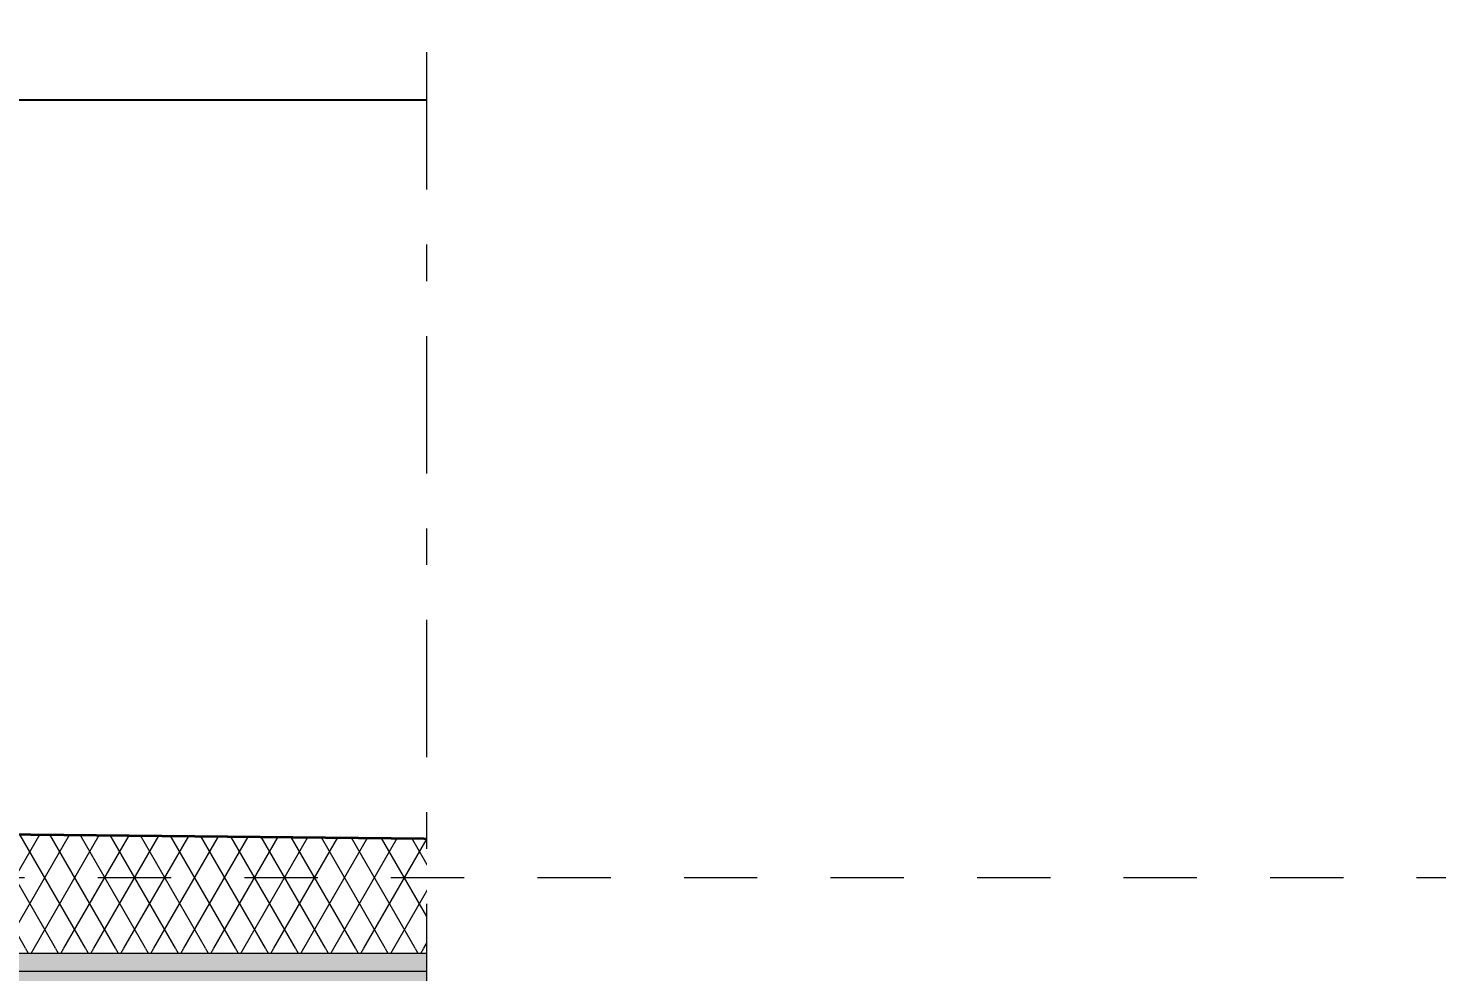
# Model space of a CAD drawing. Header units: millimetres. Extents: x -46868 to 156519, y -87156 to 18123.
# Drawn here: x 140521 to 143234, y -70688 to -68869 of the extents above; entities that cross this region are included whole.
import ezdxf
from ezdxf.enums import TextEntityAlignment as Align

# ---------------------------------------------------------------- set-up
doc = ezdxf.new("R2010")
doc.units = ezdxf.units.MM
doc.header["$MEASUREMENT"] = 0
for name, pattern in [('Dashed', [2822.222233, 1411.111116, -1411.111116]), ('Double Dashed', [546.805537, 264.583325, -105.833328, 70.555556, -105.833328]), ('Hidden Line', [55, 45, -10]), ('Triple Dashed', [723.19442, 264.583325, -105.833328, 70.555556, -105.833328, 70.555556, -105.833328]), ('Wipeout_Contour', [1000, 0, -1000])]:
    doc.linetypes.add(name, pattern=pattern)
for name, color, linetype, lineweight, true_color in [('0_Pen_No__105', 7, 'Continuous', 15, 0xa6a6a6), ('A-20-M_Floor_Slab_Pen_No__107', 7, 'Continuous', 15, 0xa6a6a6), ('A-20-M_Roof_Pen_No__53', 7, 'Continuous', 35, 0x444444), ('A-95-P_Drawing_Pen_No__62', 7, 'Continuous', 20, 0xaaaaaa), ('New_A-15-MG_Structural_Grid_Phase_2_Pen_No__222', 7, 'Continuous', 13, 0x65af33), ('New_A-20-M_Roof_Pen_No__147', 7, 'Continuous', 0, 0x606060), ('New_A-20-M_Roof_Pen_No__149', 7, 'Continuous', 0, 0x2a2a2a), ('New_A-20-M_Roof_Pen_No__81', 7, 'Continuous', 20, 0x6a6a6a), ('New_A-60-M_Mechanical_Pen_No__29', 7, 'Continuous', 50, 0x2a2a2a), ('New_A-60-M_Mechanical_Pen_No__81', 7, 'Continuous', 20, 0x6a6a6a)]:
    doc.layers.add(name, color=color, linetype=linetype, lineweight=lineweight, true_color=true_color)
for name, color, linetype, lineweight in [('0_Pen_No__85', 8, 'Continuous', 20), ('2D Layer_Pen_No__101', 252, 'Continuous', 15), ('A-20-M_Floor_Slab_Pen_No__193', 7, 'Continuous', 18), ('A-20-M_Floor_Slab_Pen_No__195', 7, 'Continuous', 35), ('A-20-M_Floor_Slab_Pen_No__4', 7, 'Continuous', 20), ('A-20-M_Floor_Slab_Pen_No__87', 8, 'Continuous', 20), ('A-20-M_Roof_Pen_No__85', 8, 'Continuous', 20), ('A-35-M_FFE_Sanitary_Pen_No__22', 8, 'Continuous', 50), ('A-95-P_Drawing_Pen_No__1', 7, 'Continuous', 13), ('A-95-P_Drawing_Pen_No__2', 8, 'Continuous', 15), ('BEAM.IFC Import_Pen_No__4', 7, 'Continuous', 20), ('New_A-20-M_Roof_Pen_No__193', 7, 'Continuous', 18), ('New_A-20-M_Roof_Pen_No__195', 7, 'Continuous', 35), ('New_A-20-M_Roof_Pen_No__4', 7, 'Continuous', 20), ('New_A-20-M_Roof_Pen_No__85', 8, 'Continuous', 20), ('New_A-20-M_Roof_Pen_No__92', 8, 'Continuous', 13), ('New_A-95-D_1_20_Pen_No__1', 7, 'Continuous', 13)]:
    doc.layers.add(name, color=color, linetype=linetype, lineweight=lineweight)
for name, color, linetype in [('A-20-M_Floor_Slab', 7, 'Continuous'), ('A-20-M_Roof', 7, 'Continuous'), ('A-95-P_Drawing', 7, 'Continuous'), ('BEAM.IFC Import', 7, 'Continuous'), ('New_A-15-MG_Structural_Grid_Phase_2', 7, 'Continuous'), ('New_A-20-M_Roof', 7, 'Continuous'), ('New_A-60-M_Mechanical', 7, 'Continuous'), ('New_A-95-D_1_20', 7, 'Continuous')]:
    doc.layers.add(name, color=color, linetype=linetype)
doc.styles.add('GENERATED_STYLE_1', font='')
doc.styles.add('GENERATED_STYLE_2', font='')
doc.styles.get('GENERATED_STYLE_1').set_extended_font_data('Swis721 BT')
doc.styles.get('GENERATED_STYLE_2').set_extended_font_data('Arial')
doc.dimstyles.new('GENERATED_STYLE__5', dxfattribs={"dimtxt": 125, "dimasz": 47.5, "dimexe": 0.18, "dimexo": 50, "dimgap": 0.09, "dimtad": 1, "dimdec": 0, "dimzin": 0, "dimdsep": 46, "dimtxsty": 'GENERATED_STYLE_2', "dimblk": 'ARROWHEAD_2', "dimblk1": 'ARROWHEAD_2', "dimblk2": 'ARROWHEAD_2', "dimcen": 0.09, "dimclrd": 7, "dimclre": 7, "dimclrt": 7, "dimadec": 0, "dimazin": 0, "dimtfac": 1, "dimtdec": 4, "dimtmove": 0, "dimatfit": 3, "dimfxl": 1, "dimtolj": 1, "dimtzin": 0, "dimarcsym": 0})
doc.dimstyles.new('GENERATED_STYLE__8', dxfattribs={"dimtxt": 0.18, "dimasz": 182.4, "dimexe": 0.18, "dimexo": 0.0625, "dimgap": 0.09, "dimtad": 0, "dimtih": 1, "dimtoh": 1, "dimdec": 4, "dimzin": 0, "dimdsep": 46, "dimcen": 0.09, "dimadec": 0, "dimazin": 0, "dimtfac": 1, "dimtdec": 4, "dimtmove": 0, "dimatfit": 3, "dimldrblk": 'ARROWHEAD_5', "dimfxl": 1, "dimtolj": 1, "dimtzin": 0, "dimarcsym": 0})
pattern_1 = [(60, (84174.417, -82656.037), (-43.30127, 25), []), (120, (84174.417, -82656.037), (43.30127, 25), [])]

# ---------------------------------------------------------------- blocks, each defined once
blk = doc.blocks.new('Section Elem_54_1', base_point=(84174.4, -82656))
at = {"color": 254, "linetype": 'Wipeout_Contour', "lineweight": 0, "ltscale": 797217.191688}
blk.add_wipeout([(142875, -70652), (142875, -70652), (142875, -70956), (142875.1, -70956), (142875.1, -70652)], dxfattribs=at).dxf.layer = 'New_A-60-M_Mechanical'
at = {"color": 254, "linetype": 'Wipeout_Contour', "lineweight": 0, "ltscale": 961580.665797}
blk.add_wipeout([(142875, -78606.9), (142875, -70652), (142874.1, -70652), (142874.1, -69456.9), (142275, -69456.9), (142275, -78606.9)], dxfattribs=at).dxf.layer = 'New_A-60-M_Mechanical'
at = {"layer": 'New_A-60-M_Mechanical_Pen_No__81', "linetype": 'Continuous'}
h = blk.add_hatch(dxfattribs=at)
h.set_pattern_fill('Concrete_Block_0001', color=256, style=0, pattern_type=2)
h.set_pattern_definition([(45, (84174.42, -82656.04), (-45.96194, 45.96194), []), (135, (84174.42, -82656.04), (45.96194, 45.96194), [])])
h.paths.add_polyline_path([(142875, -78606.9), (142875, -70652), (142874.1, -70652), (142874.1, -69456.9), (142275, -69456.9), (142275, -78606.9)])
at = {"layer": 'New_A-60-M_Mechanical_Pen_No__29', "linetype": 'Continuous'}
for p, q in [((142275, -69456.9), (142275, -78606.9)), ((142874.1, -69456.9), (142275, -69456.9)), ((142874.1, -69456.9), (142874.1, -70652)), ((142875, -70652), (142874.1, -70652)), ((142875, -70652), (142875, -78606.9))]:
    blk.add_line(p, q, dxfattribs=at)
blk = doc.blocks.new('Section Elem_58_1', base_point=(84174.4, -82656))
at = {"layer": 'New_A-20-M_Roof_Pen_No__4', "linetype": 'Continuous'}
blk.add_line((142286, -70687), (137886.1, -70687), dxfattribs=at)
at = {"color": 254, "linetype": 'Wipeout_Contour', "lineweight": 0, "ltscale": 627580.618184}
blk.add_wipeout([(137886.1, -70642), (137886.1, -70652), (142286, -70652), (142286, -70642)], dxfattribs=at).dxf.layer = 'New_A-20-M_Roof'
at = {"color": 254, "linetype": 'Wipeout_Contour', "lineweight": 0, "ltscale": 637619.600352}
blk.add_wipeout([(142881.2, -70687), (142886.1, -70687), (142886.1, -70652), (142881.2, -70652)], dxfattribs=at).dxf.layer = 'New_A-20-M_Roof'
at = {"color": 254, "linetype": 'Wipeout_Contour', "lineweight": 0, "ltscale": 637932.725371}
blk.add_wipeout([(142970.8, -70687), (142971.2, -70687), (142971.2, -70652), (142970.8, -70652)], dxfattribs=at).dxf.layer = 'New_A-20-M_Roof'
at = {"layer": 'New_A-20-M_Roof_Pen_No__81', "linetype": 'Continuous', "lineweight": 0, "true_color": 0x353535}
blk.add_hatch(color=250, dxfattribs=at).paths.add_polyline_path([(137886.1, -70652), (137886.1, -70687), (142286, -70687), (142286, -70652)])
at = {"layer": 'New_A-20-M_Roof_Pen_No__85', "linetype": 'Continuous'}
h = blk.add_hatch(dxfattribs=at)
h.set_pattern_fill('Batt_Insulation_0001', color=256, style=0, pattern_type=2)
h.set_pattern_definition(pattern_1)
h.paths.add_polyline_path([(137886.1, -70642), (137886.1, -70652), (142286, -70652), (142286, -70642)])
at = {"layer": 'New_A-20-M_Roof_Pen_No__147', "linetype": 'Continuous'}
blk.add_line((142286, -70652), (142286, -70687), dxfattribs=at)
at = {"layer": 'New_A-20-M_Roof_Pen_No__149', "linetype": 'Continuous'}
blk.add_line((142286, -70652), (137886.1, -70652), dxfattribs=at)
at = {"layer": 'New_A-20-M_Roof_Pen_No__193', "linetype": 'Continuous'}
blk.add_line((142286, -70642), (142286, -70652), dxfattribs=at)
at = {"layer": 'New_A-20-M_Roof_Pen_No__4', "linetype": 'Continuous'}
blk.add_line((142970.8, -70687), (142886.1, -70687), dxfattribs=at)
at = {"layer": 'New_A-20-M_Roof_Pen_No__92', "linetype": 'Continuous'}
for p, q in [((142886.1, -70687), (142881.2, -70687)), ((142971.2, -70687), (142970.8, -70687))]:
    blk.add_line(p, q, dxfattribs=at)
at = {"color": 254, "linetype": 'Wipeout_Contour', "lineweight": 0, "ltscale": 637740.240317}
blk.add_wipeout([(142970.8, -70642), (142886.1, -70642), (142886.1, -70652), (142970.8, -70652)], dxfattribs=at).dxf.layer = 'New_A-20-M_Roof'
at = {"layer": 'New_A-20-M_Roof_Pen_No__81', "linetype": 'Continuous', "lineweight": 0, "true_color": 0x353535}
blk.add_hatch(color=250, dxfattribs=at).paths.add_polyline_path([(142886.1, -70652), (142886.1, -70687), (142970.8, -70687), (142970.8, -70652)])
at = {"layer": 'New_A-20-M_Roof_Pen_No__85', "linetype": 'Continuous'}
h = blk.add_hatch(dxfattribs=at)
h.set_pattern_fill('Batt_Insulation_0001', color=256, style=0, pattern_type=2)
h.set_pattern_definition(pattern_1)
h.paths.add_polyline_path([(142970.8, -70642), (142886.1, -70642), (142886.1, -70652), (142970.8, -70652)])
at = {"layer": 'New_A-20-M_Roof_Pen_No__147', "linetype": 'Continuous'}
for p, q in [((142886.1, -70652), (142886.1, -70687)), ((142970.8, -70652), (142970.8, -70687))]:
    blk.add_line(p, q, dxfattribs=at)
at = {"layer": 'New_A-20-M_Roof_Pen_No__149', "linetype": 'Continuous'}
blk.add_line((142970.8, -70652), (142886.1, -70652), dxfattribs=at)
at = {"layer": 'New_A-20-M_Roof_Pen_No__193', "linetype": 'Continuous'}
for p, q in [((142886.1, -70642), (142886.1, -70652)), ((142970.8, -70642), (142970.8, -70652))]:
    blk.add_line(p, q, dxfattribs=at)
at = {"layer": 'New_A-20-M_Roof_Pen_No__195', "linetype": 'Hidden Line'}
blk.add_line((142970.8, -70642), (142964.9, -70642), dxfattribs=at)
at = {"layer": 'New_A-20-M_Roof_Pen_No__92', "linetype": 'Continuous'}
blk.add_line((142971.2, -70652), (142971.2, -70687), dxfattribs=at)
blk = doc.blocks.new('Section Elem_64_1', base_point=(84174.4, -82656))
at = {"color": 254, "linetype": 'Wipeout_Contour', "lineweight": 0, "ltscale": 636800.331623}
blk.add_wipeout([(142964.9, -70642), (142964.9, -70552), (142417, -70552), (142417, -70642)], dxfattribs=at).dxf.layer = 'A-20-M_Roof'
at = {"layer": 'A-20-M_Roof_Pen_No__85', "linetype": 'Continuous'}
h = blk.add_hatch(dxfattribs=at)
h.set_pattern_fill('Batt_Insulation_0001', color=256, style=0, pattern_type=2)
h.set_pattern_definition(pattern_1)
h.paths.add_polyline_path([(142964.9, -70642), (142964.9, -70552), (142417, -70552), (142417, -70642)])
at = {"layer": 'A-20-M_Roof_Pen_No__53', "linetype": 'Continuous'}
for p, q in [((142417, -70552), (142417, -70642)), ((142964.9, -70552), (142417, -70552)), ((142964.9, -70552), (142964.9, -70642)), ((142886.1, -70642), (142417.7, -70642))]:
    blk.add_line(p, q, dxfattribs=at)
blk = doc.blocks.new('Section Elem_66_1', base_point=(84174.4, -82656))
at = {"color": 254, "linetype": 'Wipeout_Contour', "lineweight": 0, "ltscale": 1990866.247652596}
blk.add_wipeout([(142417.7, -70642), (142417.7, -70442), (136048.4, -70377.6), (135273.3, -70369.8), (135010.9, -70367.2), (134876.7, -70365.9), (134793.7, -70365.2), (134736.3, -70364.7), (134693.5, -70364.3), (134659.8, -70364), (134444.4, -70364.5), (134246.8, -70362), (134246.8, -70642)], dxfattribs=at).dxf.layer = 'A-20-M_Roof'
at = {"layer": 'A-20-M_Roof_Pen_No__85', "linetype": 'Continuous'}
h = blk.add_hatch(dxfattribs=at)
h.set_pattern_fill('Batt_Insulation_0001', color=256, style=0, pattern_type=2)
h.set_pattern_definition(pattern_1)
h.paths.add_polyline_path([(142417.7, -70642), (142417.7, -70442), (136048.4, -70377.6), (135273.3, -70369.8), (135010.9, -70367.2), (134876.7, -70365.9), (134793.7, -70365.2), (134736.3, -70364.7), (134693.5, -70364.3), (134659.8, -70364), (134444.4, -70364.5), (134246.8, -70362), (134246.8, -70642)])
at = {"layer": 'A-20-M_Roof_Pen_No__53', "linetype": 'Continuous'}
for p, q in [((142417.7, -70442), (142417.7, -70642)), ((142417, -70642), (142286, -70642))]:
    blk.add_line(p, q, dxfattribs=at)
at = {"layer": 'A-20-M_Roof_Pen_No__53', "linetype": 'Continuous', "flags": 128}
blk.add_lwpolyline([(134246.8, -70362), (134444.4, -70364.5), (134659.8, -70364), (134693.5, -70364.3), (134736.3, -70364.7), (134793.7, -70365.2), (134876.7, -70365.9), (135010.9, -70367.2), (135273.3, -70369.8), (136048.4, -70377.6), (142417.7, -70442)], dxfattribs=at)
blk = doc.blocks.new('Section Elem_83_1', base_point=(84174.4, -82656))
at = {"color": 254, "linetype": 'Wipeout_Contour', "lineweight": 0, "ltscale": 634640.949801}
blk.add_wipeout([(142874.1, -68532.7), (142871.3, -68532.7), (142871.3, -69456.9), (142874.1, -69456.9)], dxfattribs=at).dxf.layer = 'A-20-M_Floor_Slab'
at = {"color": 254, "linetype": 'Wipeout_Contour', "lineweight": 0, "ltscale": 634634.712025}
blk.add_wipeout([(142871.3, -68532.7), (142870.7, -68532.7), (142870.7, -69456.9), (142871.3, -69456.9)], dxfattribs=at).dxf.layer = 'A-20-M_Floor_Slab'
at = {"color": 254, "linetype": 'Wipeout_Contour', "lineweight": 0, "ltscale": 635881.795232}
blk.add_wipeout([(142974.1, -68532.7), (142876.1, -68532.7), (142876.1, -70652), (142974.1, -70652)], dxfattribs=at).dxf.layer = 'A-20-M_Floor_Slab'
at = {"layer": 'A-20-M_Floor_Slab_Pen_No__107', "linetype": 'Continuous'}
h = blk.add_hatch(dxfattribs=at)
h.set_pattern_fill('Batt_Insulation_0001', color=256, style=0, pattern_type=2)
h.set_pattern_definition(pattern_1)
h.paths.add_polyline_path([(142974.1, -68532.7), (142876.1, -68532.7), (142876.1, -70652), (142974.1, -70652)])
at = {"layer": 'A-20-M_Floor_Slab_Pen_No__193', "linetype": 'Continuous'}
blk.add_line((142974.1, -70652), (142970.8, -70652), dxfattribs=at)
at = {"layer": 'A-20-M_Floor_Slab_Pen_No__4', "linetype": 'Continuous'}
blk.add_line((142974.1, -68532.7), (142974.1, -70652), dxfattribs=at)
at = {"color": 254, "linetype": 'Wipeout_Contour', "lineweight": 0, "ltscale": 635701.977597}
blk.add_wipeout([(142876.1, -68532.7), (142874.1, -68532.7), (142874.1, -70652), (142876.1, -70652)], dxfattribs=at).dxf.layer = 'A-20-M_Floor_Slab'
at = {"layer": 'A-20-M_Floor_Slab_Pen_No__193', "linetype": 'Continuous', "flags": 128}
for points in [[(142974.1, -68532.7), (142876.1, -68532.7), (142874.1, -68532.7)], [(142886.1, -70652), (142876.1, -70652), (142875, -70652)]]:
    blk.add_lwpolyline(points, dxfattribs=at)
at = {"layer": 'A-20-M_Floor_Slab_Pen_No__195', "linetype": 'Hidden Line'}
for p, q in [((142874.1, -68532.7), (142874.1, -69456.9)), ((142876.1, -68532.7), (142876.1, -70652))]:
    blk.add_line(p, q, dxfattribs=at)
at = {"layer": 'A-20-M_Floor_Slab_Pen_No__87', "linetype": 'Continuous'}
for p, q in [((142871.3, -68532.7), (142870.7, -68532.7)), ((142874.1, -68532.7), (142871.3, -68532.7))]:
    blk.add_line(p, q, dxfattribs=at)
blk = doc.blocks.new('Section Elem_136_1', base_point=(84174.4, -82656))
at = {"color": 254, "linetype": 'Wipeout_Contour', "lineweight": 0, "ltscale": 637719.548301}
blk.add_wipeout([(143077.5, -70256), (143077.5, -70406), (143079.3, -70406), (143079.3, -70256)], dxfattribs=at).dxf.layer = 'BEAM.IFC Import'
at = {"color": 254, "linetype": 'Wipeout_Contour', "lineweight": 0, "ltscale": 638229.32071}
blk.add_wipeout([(143219.5, -70398), (143221.3, -70398), (143221.3, -70264), (143219.5, -70264)], dxfattribs=at).dxf.layer = 'BEAM.IFC Import'
at = {"color": 254, "linetype": 'Wipeout_Contour', "lineweight": 0, "ltscale": 637724.62}
blk.add_wipeout([(143079.3, -70256), (143079.3, -70406), (143080.4, -70406), (143080.4, -70256)], dxfattribs=at).dxf.layer = 'BEAM.IFC Import'
at = {"color": 254, "linetype": 'Wipeout_Contour', "lineweight": 0, "ltscale": 638234.384361}
blk.add_wipeout([(143221.3, -70264), (143221.3, -70398), (143222.4, -70398), (143222.4, -70264)], dxfattribs=at).dxf.layer = 'BEAM.IFC Import'
at = {"layer": 'BEAM.IFC Import_Pen_No__4', "linetype": 'Continuous'}
for p, q in [((143079.3, -70256), (143077.5, -70256)), ((143080.4, -70256), (143079.3, -70256)), ((143080.4, -70406), (143080.4, -70256)), ((143080.4, -70256), (143080.4, -70256)), ((143080.4, -70256), (143230.4, -70256)), ((143222.4, -70264), (143088.4, -70264)), ((143088.4, -70264), (143088.4, -70398)), ((143222.4, -70398), (143222.4, -70264)), ((143230.4, -70256), (143230.4, -70406)), ((143077.5, -70406), (143079.3, -70406)), ((143079.3, -70406), (143080.4, -70406)), ((143230.4, -70406), (143080.4, -70406)), ((143080.4, -70406), (143080.4, -70406)), ((143088.4, -70398), (143222.4, -70398))]:
    blk.add_line(p, q, dxfattribs=at)
blk = doc.blocks.new('Standard grid marker[3]_1', base_point=(143112.9, -61251.4))
at = {"layer": 'New_A-15-MG_Structural_Grid_Phase_2_Pen_No__222', "linetype": 'Double Dashed'}
blk.add_line((143112.9, -62251.4), (143112.9, -85656), dxfattribs=at)
at = {"layer": 'New_A-15-MG_Structural_Grid_Phase_2_Pen_No__222', "style": 'GENERATED_STYLE_1'}
for tag, p in [('AC_MarkerText_1_0', (143112.9, -60979.7)), ('AC_MarkerText_1_1', (143112.9, -86884.3))]:
    blk.add_attdef(tag, text='', height=175, rotation=360, dxfattribs=at).set_placement(p, align=Align.MIDDLE_CENTER)
blk = doc.blocks.new('*D185', base_point=(84174.4, -82656))
at = {"layer": 'New_A-95-D_1_20_Pen_No__1', "linetype": 'Continuous'}
for p, q in [((143099.9, -68509.1), (143037.4, -68473)), ((143068.6, -68491), (143068.6, -68460.5)), ((143115.5, -68491), (143021.7, -68491)), ((143068.6, -70506), (143068.6, -68491)), ((143037.4, -70488), (143099.9, -70524.1)), ((143115.5, -70506), (142911.7, -70506)), ((143068.6, -70536.6), (143068.6, -70506))]:
    blk.add_line(p, q, dxfattribs=at)
at = {"layer": 'New_A-95-D_1_20_Pen_No__1', "insert": (143043.6, -69713), "char_height": 125, "attachment_point": 7, "rotation": 90, "style": 'GENERATED_STYLE_2'}
blk.add_mtext('\\A1;{\\fArial|b0|i0|c0|p34;2,015}', dxfattribs=at)
blk = doc.blocks.new('ARROWHEAD_2')
at = {"color": 0, "linetype": 'Continuous', "lineweight": 0}
for p, q in [((-0.378, -0.655), (0.378, 0.655)), ((0, 0), (-1, 0))]:
    blk.add_line(p, q, dxfattribs=at)
blk = doc.blocks.new('ARROWHEAD_5')
at = {"color": 0, "linetype": 'Continuous', "lineweight": 0}
blk.add_line((0, 0), (-1, 0), dxfattribs=at)
blk.add_solid([(-1, 0.2679), (0, 0), (-1, -0.2679), (-1, 0.2679)], dxfattribs=at)
blk = doc.blocks.new('S-21 Building Section_STORY_MARKER', base_point=(84174.4, -82656))
at = {"layer": '0_Pen_No__105', "linetype": 'Dashed', "ltscale": 0.1}
blk.add_line((120335, -70506), (144760.3, -70506), dxfattribs=at)

msp = doc.modelspace()

# ---------------------------------------------------------------- block references
at = {"layer": 'BEAM.IFC Import', "lineweight": 0}
msp.add_blockref('Section Elem_136_1', (84174.4, -82656), dxfattribs=at)
at = {"layer": 'New_A-60-M_Mechanical', "lineweight": 0}
msp.add_blockref('Section Elem_54_1', (84174.4, -82656), dxfattribs=at)

# ---------------------------------------------------------------- wipeouts: each hides what was drawn before it
at = {"color": 254, "linetype": 'Wipeout_Contour', "lineweight": 0, "ltscale": 603406.134134}
msp.add_wipeout([(122721.5, -70687), (122721.5, -74173.8), (141753.2, -74173.8), (141753.2, -70687)], dxfattribs=at).dxf.layer = 'A-95-P_Drawing'

# ---------------------------------------------------------------- next in the draw order: hatches: boundary and pattern name
at = {"layer": 'A-95-P_Drawing_Pen_No__62', "linetype": 'Continuous', "ltscale": 0.1}
h = msp.add_hatch(dxfattribs=at)
h.set_pattern_fill('Brass_Bronze_0001', color=256, style=0, pattern_type=2)
h.set_pattern_definition([(45, (84174.42, -82656.04), (-91.92388, 91.92388), []), (45, (84128.45, -82610.07), (-91.92388, 91.92388), [97.5, -32.5])])
h.paths.add_polyline_path([(122721.5, -70687), (122721.5, -74173.8), (141753.2, -74173.8), (141753.2, -70687)])

# ---------------------------------------------------------------- next in the draw order: linework, layer by layer
at = {"layer": 'A-95-P_Drawing_Pen_No__2', "linetype": 'Dashed', "ltscale": 0.1, "flags": 128}
msp.add_lwpolyline([(122721.5, -70687), (122721.5, -74173.8), (141753.2, -74173.8), (141753.2, -70687)], close=True, dxfattribs=at)

# ---------------------------------------------------------------- next in the draw order: leaders
at = {"layer": '0_Pen_No__85', "linetype": 'Continuous', "annotation_type": 0, "has_hookline": 1, "hookline_direction": 1, "text_width": 1541.7}
msp.add_leader([(142510.8, -69703.3), (141590.2, -69008.4), (140468.4, -69008.4)], dimstyle='GENERATED_STYLE__8', dxfattribs=at)

# ---------------------------------------------------------------- next in the draw order: block references
at = {"layer": 'New_A-20-M_Roof', "lineweight": 0}
msp.add_blockref('Section Elem_58_1', (84174.4, -82656), dxfattribs=at)

# ---------------------------------------------------------------- next in the draw order: block references
at = {"layer": 'A-20-M_Roof', "lineweight": 0}
msp.add_blockref('Section Elem_64_1', (84174.4, -82656), dxfattribs=at)

# ---------------------------------------------------------------- next in the draw order: block references
at = {"layer": 'A-20-M_Floor_Slab', "lineweight": 0}
msp.add_blockref('Section Elem_83_1', (84174.4, -82656), dxfattribs=at)
at = {"layer": 'A-20-M_Roof', "lineweight": 0}
msp.add_blockref('Section Elem_66_1', (84174.4, -82656), dxfattribs=at)

# ---------------------------------------------------------------- next in the draw order: linework, layer by layer
at = {"layer": '2D Layer_Pen_No__101', "linetype": 'Triple Dashed', "flags": 128}
msp.add_lwpolyline([(143138.8, -68491), (143138.8, -70506), (142861.7, -70506)], dxfattribs=at)
at = {"layer": 'A-35-M_FFE_Sanitary_Pen_No__22', "linetype": 'Dashed', "ltscale": 0.1}
msp.add_line((142972.9, -70501), (142972.9, -68901), dxfattribs=at)

# ---------------------------------------------------------------- next in the draw order: block references
at = {"layer": 'New_A-15-MG_Structural_Grid_Phase_2', "color": 8, "linetype": 'Continuous', "lineweight": 15}
msp.add_blockref('Standard grid marker[3]_1', (143112.9, -61251.4), dxfattribs=at)

# ---------------------------------------------------------------- next in the draw order: dimensions: what is measured, and where the dimension line sits
at = {"layer": 'New_A-95-D_1_20', "linetype": 'Continuous'}
dim = msp.add_linear_dim(base=(143068.6, -68491), p1=(142861.7, -70506), p2=(143138.8, -68491), angle=90, dimstyle='GENERATED_STYLE__5', dxfattribs=at)
dim.commit()
dim.dimension.update_dxf_attribs({"geometry": '*D185', "text_midpoint": (142981.1, -69492.3), "dimtype": 160, "text_rotation": 90})

# ---------------------------------------------------------------- next in the draw order: wipeouts: each hides what was drawn before it
at = {"color": 254, "linetype": 'Wipeout_Contour', "lineweight": 0, "ltscale": 648606.176649}
msp.add_wipeout([(141288.8, -67911.7), (144746.5, -67911.7), (144746.5, -84226.6), (141288.8, -84226.6)], dxfattribs=at).dxf.layer = 'A-95-P_Drawing'

# ---------------------------------------------------------------- next in the draw order: linework, layer by layer
at = {"layer": 'A-95-P_Drawing_Pen_No__1', "linetype": 'Double Dashed', "flags": 128}
msp.add_lwpolyline([(141288.8, -67911.7), (144746.5, -67911.7), (144746.5, -84226.6), (141288.8, -84226.6)], close=True, dxfattribs=at)

# ---------------------------------------------------------------- next in the draw order: block references
at = {"linetype": 'Continuous', "lineweight": 0}
msp.add_blockref('S-21 Building Section_STORY_MARKER', (84174.4, -82656), dxfattribs=at)

doc.saveas('drawing.dxf')
